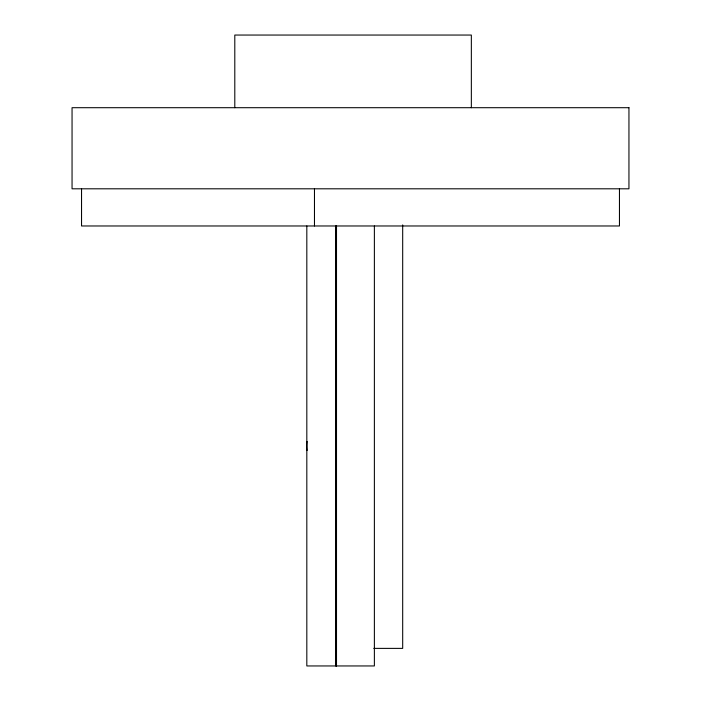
<?xml version="1.0" encoding="UTF-8"?>
<svg xmlns="http://www.w3.org/2000/svg" width="701" height="701" viewBox="0 0 701 701"><rect width="100%" height="100%" fill="white"/><g stroke="black" fill="none" stroke-linecap="round" stroke-linejoin="round"><path stroke-width="1.05" d="M373.782 648.381L402.689 648.381L402.689 224.916M619.456 188.806L619.456 225.976L81.544 225.976L81.544 188.806M471.344 107.7L471.344 35.05L234.8 35.05L234.8 107.7M374.378 225.976L374.378 665.95L306.819 665.95L306.819 225.976M336.506 225.976L336.506 665.95M336.252 225.976L336.252 665.95M335.726 225.976L335.726 665.95M314.469 188.806L314.469 225.976M307.134 450.463A8.999 2.331 -90 0 1 307.134 441.464M628.946 107.7L72.054 107.7L72.054 188.806L628.946 188.806L628.946 107.7"/></g></svg>
